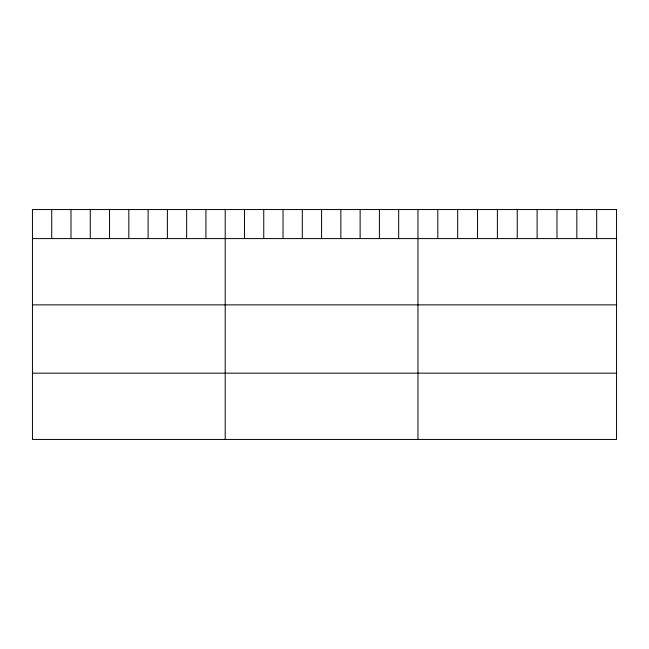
<?xml version="1.0" encoding="UTF-8"?>
<svg xmlns="http://www.w3.org/2000/svg" width="649" height="649" viewBox="0 0 649 649"><rect width="100%" height="100%" fill="white"/><g stroke="black" fill="none" stroke-linecap="round" stroke-linejoin="round"><path stroke-width="0.97" d="M32.45 238.589L616.55 238.589M32.45 304.868L616.55 304.868M32.45 373.159L616.55 373.159M596.691 209.554L596.691 238.589M576.831 209.554L576.831 238.589M556.972 209.554L556.972 238.589M537.112 209.554L537.112 238.589M517.253 209.554L517.253 238.589M497.394 209.554L497.394 238.589M477.534 209.554L477.534 238.589M457.675 209.554L457.675 238.589M437.815 209.554L437.815 238.589M417.956 209.554L417.956 439.446M398.681 209.554L398.681 238.589M379.405 209.554L379.405 238.589M360.13 209.554L360.13 238.589M340.855 209.554L340.855 238.589M321.579 209.554L321.579 238.589M302.304 209.554L302.304 238.589M283.029 209.554L283.029 238.589M263.754 209.554L263.754 238.589M244.478 209.554L244.478 238.589M225.203 209.554L225.203 439.446M205.928 209.554L205.928 238.589M186.652 209.554L186.652 238.589M167.377 209.554L167.377 238.589M148.102 209.554L148.102 238.589M128.827 209.554L128.827 238.589M109.551 209.554L109.551 238.589M90.276 209.554L90.276 238.589M71.001 209.554L71.001 238.589M51.725 209.554L51.725 238.589M616.55 209.554L32.45 209.554L32.45 439.446L616.55 439.446L616.55 209.554"/></g></svg>
